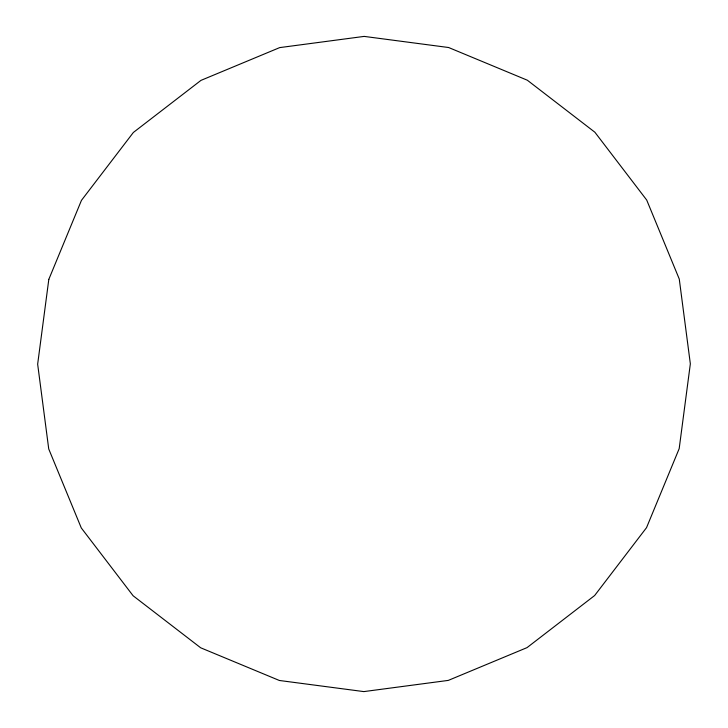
<?xml version="1.0" encoding="UTF-8"?>
<svg xmlns="http://www.w3.org/2000/svg" width="728" height="728" viewBox="0 0 728 728"><rect width="100%" height="100%" fill="white"/><g stroke="black" fill="none" stroke-linecap="round" stroke-linejoin="round"><path stroke-width="1.09" d="M48.812 279.37L37.656 364.164L48.73 448.949L81.29 527.946L133.115 595.768L200.682 647.793L279.37 680.48L363.836 691.6L448.302 680.398L527.026 647.629L594.64 595.531L646.537 527.654L679.188 448.63L690.344 363.836L679.27 279.051L646.71 200.054L594.885 132.232L527.318 80.207L448.63 47.52L364.164 36.4L279.698 47.602L200.974 80.371L133.361 132.469L81.463 200.346L48.812 279.37"/></g></svg>
